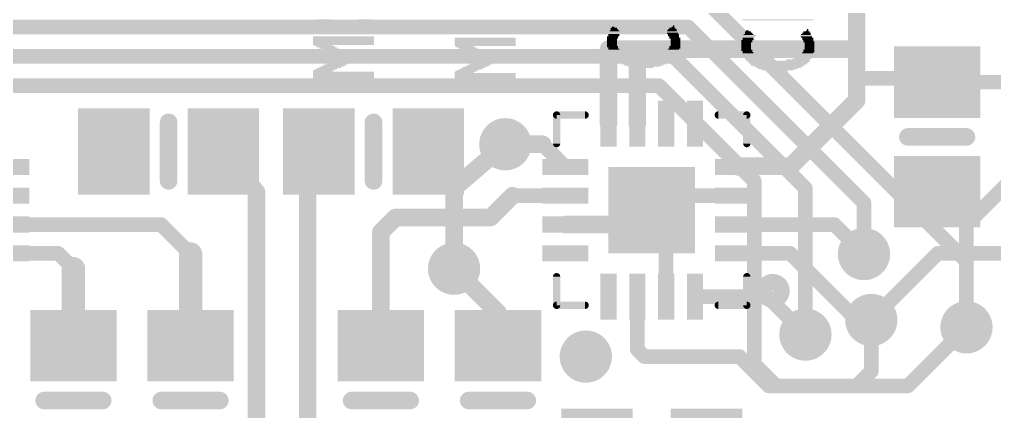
# Model space of a CAD drawing. Extents: x -11 to 71.5, y -12.5 to 39.9.
# Drawn here: x 27.13 to 44.05, y 11.75 to 18.55 of the extents above; entities that cross this region are included whole.
import ezdxf

# ---------------------------------------------------------------- set-up
doc = ezdxf.new("R2010")
doc.units = 0
for name, color, linetype in [('1', 12, 'CONTINUOUS'), ('16', 132, 'CONTINUOUS'), ('18', 110, 'CONTINUOUS'), ('21', 40, 'CONTINUOUS')]:
    doc.layers.add(name, color=color, linetype=linetype)

# ---------------------------------------------------------------- blocks, each defined once
blk = doc.blocks.new('RECT')
blk.add_solid([(-0.5, -0.5), (0.5, -0.5), (-0.5, 0.5), (0.5, 0.5)])
blk = doc.blocks.new('ROUNDV')
at = {"const_width": 0.5}
blk.add_lwpolyline([(0, -0.25, 1), (0, 0.25, 1), (0, -0.25)], format="xyb", dxfattribs=at)

msp = doc.modelspace()

# ---------------------------------------------------------------- linework, layer by layer
at = {"layer": '1'}
for points, const_width in [([(41.656, 22.352), (41.656, 18.034)], 0.3048), ([(37.85, 18.034), (37.35, 18.034)], 0.3048), ([(37.35, 18.034), (37.35, 16.74)], 0.3048), ([(37.85, 16.74), (37.85, 18.034)], 0.3048), ([(37.85, 18.034), (41.656, 18.034)], 0.3048), ([(41.656, 18.034), (41.656, 17.526)], 0.3048), ([(41.656, 17.526), (41.656, 17.145)], 0.3048), ([(42.987, 17.526), (41.656, 17.526)], 0.254), ([(43.053, 17.46), (42.987, 17.526)], 0.254), ([(44.831, 17.46), (43.053, 17.46)], 0.254), ([(41.656, 17.145), (40.513, 16.002)], 0.3048), ([(36.207, 16.383), (35.56, 16.383)], 0.3048), ([(36.6, 15.99), (36.207, 16.383)], 0.254), ([(30.668, 16.256), (31.242, 15.555)], 0.3048), ([(32.324, 16.256), (32.131, 16.195)], 0.3048), ([(32.131, 16.195), (32.131, 11.303)], 0.3048), ([(39.612, 16.002), (39.6, 15.99)], 0.3048), ([(40.513, 16.002), (39.612, 16.002)], 0.3048), ([(31.242, 15.555), (31.242, 11.303)], 0.3048), ([(35.683, 15.49), (35.306, 15.113)], 0.3048), ([(35.683, 15.49), (36.6, 15.49)], 0.254), ([(38.35, 15.49), (38.1, 15.24)], 0.254), ([(39.6, 15.49), (38.35, 15.49)], 0.254), ([(33.655, 15.113), (33.401, 14.859)], 0.3048), ([(35.306, 15.113), (33.655, 15.113)], 0.3048), ([(38.1, 14.99), (38.1, 15.24)], 0.3048), ([(38.35, 14.99), (38.1, 15.24)], 0.254), ([(26.9, 14.99), (29.587, 14.99)], 0.254), ([(29.587, 14.99), (30.099, 14.478)], 0.254), ([(36.6, 14.99), (38.1, 14.99)], 0.3048), ([(38.35, 13.74), (38.35, 14.99)], 0.254), ([(39.6, 14.99), (41.271, 14.99)], 0.254), ([(41.271, 14.99), (41.783, 14.478)], 0.254), ([(33.401, 14.859), (33.401, 12.888)], 0.3048), ([(26.9, 14.49), (27.801, 14.49)], 0.254), ([(27.801, 14.49), (28.067, 14.224)], 0.254), ([(30.099, 14.478), (30.099, 12.888)], 0.4064), ([(39.6, 14.49), (40.501, 14.49)], 0.254), ([(40.501, 14.49), (41.656, 13.335)], 0.254), ([(43.065, 14.49), (41.91, 13.335)], 0.254), ([(49.161, 14.49), (43.065, 14.49)], 0.254), ([(28.067, 14.224), (28.067, 12.888)], 0.4064), ([(34.671, 14.224), (34.798, 13.97)], 0.3048), ([(35.433, 13.462), (34.671, 14.224)], 0.3048), ([(37.85, 13.74), (37.85, 12.823)], 0.254), ([(38.85, 13.74), (40.108, 13.74)], 0.254), ([(40.108, 13.74), (40.767, 13.081)], 0.254), ([(35.433, 12.888), (35.433, 13.462)], 0.3048), ([(41.656, 13.335), (41.91, 13.335)], 0.254), ([(42.545, 12.192), (43.561, 13.208)], 0.254), ([(37.85, 12.823), (37.973, 12.7)], 0.254), ([(37.973, 12.7), (39.624, 12.7)], 0.254), ([(39.624, 12.7), (40.132, 12.192)], 0.254), ([(40.132, 12.192), (42.545, 12.192)], 0.254)]:
    msp.add_lwpolyline(points, dxfattribs=dict(at, const_width=const_width))
for points, const_width in [([(37.35, 18.1102, 1), (37.35, 17.9578)], 0.1524), ([(37.4262, 18.034, 1), (37.2738, 18.034)], 0.1524), ([(37.9262, 18.034, 1), (37.7738, 18.034)], 0.1524), ([(37.85, 18.1102, 1), (37.85, 17.9578)], 0.1524), ([(37.85, 17.9578, 1), (37.85, 18.1102)], 0.1524), ([(41.7322, 18.034, 1), (41.5798, 18.034)], 0.1524), ([(41.5798, 18.034, 1), (41.7322, 18.034)], 0.1524), ([(41.656, 17.9578, 1), (41.656, 18.1102)], 0.1524), ([(41.7322, 17.526, 1), (41.5798, 17.526)], 0.1524), ([(41.5798, 17.526, 1), (41.7322, 17.526)], 0.1524), ([(41.656, 17.5895, 1), (41.656, 17.4625)], 0.127), ([(43.0319, 17.5709, 1), (42.9421, 17.4811)], 0.127), ([(42.987, 17.4625, 1), (42.987, 17.5895)], 0.127), ([(43.053, 17.5235, 1), (43.053, 17.3965)], 0.127), ([(43.0081, 17.4151, 1), (43.0979, 17.5049)], 0.127), ([(41.7099, 17.0911, 1), (41.6021, 17.1989)], 0.1524), ([(41.5798, 17.145, 1), (41.7322, 17.145)], 0.1524), ([(37.2738, 16.74, 1), (37.4262, 16.74)], 0.1524), ([(37.7738, 16.74, 1), (37.9262, 16.74)], 0.1524), ([(35.56, 16.4592, 1), (35.56, 16.3068)], 0.1524), ([(36.2519, 16.4279, 1), (36.1621, 16.3381)], 0.127), ([(36.207, 16.3068, 1), (36.207, 16.4592)], 0.1524), ([(30.727, 16.3043, 1), (30.609, 16.2077)], 0.1524), ([(32.108, 16.2677, 1), (32.154, 16.1223)], 0.1524), ([(32.2072, 16.195, 1), (32.0548, 16.195)], 0.1524), ([(32.347, 16.1833, 1), (32.301, 16.3287)], 0.1524), ([(36.5551, 15.9451, 1), (36.6449, 16.0349)], 0.127), ([(39.5461, 16.0439, 1), (39.6539, 15.9361)], 0.1524), ([(39.612, 16.0782, 1), (39.612, 15.9258)], 0.1524), ([(39.6659, 15.9481, 1), (39.5581, 16.0559)], 0.1524), ([(40.4591, 16.0559, 1), (40.5669, 15.9481)], 0.1524), ([(40.513, 15.9258, 1), (40.513, 16.0782)], 0.1524), ([(31.3182, 15.555, 1), (31.1658, 15.555)], 0.1524), ([(31.183, 15.5067, 1), (31.301, 15.6033)], 0.1524), ([(35.7369, 15.4361, 1), (35.6291, 15.5439)], 0.1524), ([(35.683, 15.5535, 1), (35.683, 15.4265)], 0.127), ([(36.6, 15.4265, 1), (36.6, 15.5535)], 0.127), ([(38.35, 15.5535, 1), (38.35, 15.4265)], 0.127), ([(38.3949, 15.4451, 1), (38.3051, 15.5349)], 0.127), ([(39.6, 15.4265, 1), (39.6, 15.5535)], 0.127), ([(33.655, 15.1892, 1), (33.655, 15.0368)], 0.1524), ([(33.7089, 15.0591, 1), (33.6011, 15.1669)], 0.1524), ([(35.2521, 15.1669, 1), (35.3599, 15.0591)], 0.1524), ([(35.306, 15.0368, 1), (35.306, 15.1892)], 0.1524), ([(38.1762, 15.24, 1), (38.0238, 15.24)], 0.1524), ([(38.1449, 15.2849, 1), (38.0551, 15.1951)], 0.127), ([(38.0551, 15.2849, 1), (38.1449, 15.1951)], 0.127), ([(29.6319, 15.0349, 1), (29.5421, 14.9451)], 0.127), ([(29.587, 14.9265, 1), (29.587, 15.0535)], 0.127), ([(36.6, 15.0662, 1), (36.6, 14.9138)], 0.1524), ([(38.0238, 14.99, 1), (38.1762, 14.99)], 0.1524), ([(38.1, 14.9138, 1), (38.1, 15.0662)], 0.1524), ([(38.4135, 14.99, 1), (38.2865, 14.99)], 0.127), ([(38.3051, 14.9451, 1), (38.3949, 15.0349)], 0.127), ([(39.6, 15.0535, 1), (39.6, 14.9265)], 0.127), ([(41.3159, 15.0349, 1), (41.2261, 14.9451)], 0.127), ([(41.271, 14.9265, 1), (41.271, 15.0535)], 0.127), ([(33.4772, 14.859, 1), (33.3248, 14.859)], 0.1524), ([(33.3471, 14.9129, 1), (33.4549, 14.8051)], 0.1524), ([(27.8459, 14.5349, 1), (27.7561, 14.4451)], 0.127), ([(27.801, 14.4265, 1), (27.801, 14.5535)], 0.127), ([(30.2006, 14.478, 1), (29.9974, 14.478)], 0.2032), ([(30.0541, 14.4331, 1), (30.1439, 14.5229)], 0.127), ([(39.6, 14.5535, 1), (39.6, 14.4265)], 0.127), ([(40.5459, 14.5349, 1), (40.4561, 14.4451)], 0.127), ([(40.501, 14.4265, 1), (40.501, 14.5535)], 0.127), ([(41.7381, 14.4331, 1), (41.8279, 14.5229)], 0.127), ([(43.065, 14.5535, 1), (43.065, 14.4265)], 0.127), ([(43.1099, 14.4451, 1), (43.0201, 14.5349)], 0.127), ([(28.1686, 14.224, 1), (27.9654, 14.224)], 0.2032), ([(28.0221, 14.1791, 1), (28.1119, 14.2689)], 0.127), ([(34.7392, 14.2581, 1), (34.6028, 14.1899)], 0.1524), ([(34.7249, 14.2779, 1), (34.6171, 14.1701)], 0.1524), ([(34.7298, 13.9359, 1), (34.8662, 14.0041)], 0.1524), ([(37.9135, 13.74, 1), (37.7865, 13.74)], 0.127), ([(38.2865, 13.74, 1), (38.4135, 13.74)], 0.127), ([(38.85, 13.8035, 1), (38.85, 13.6765)], 0.127), ([(40.1529, 13.7849, 1), (40.0631, 13.6951)], 0.127), ([(40.108, 13.6765, 1), (40.108, 13.8035)], 0.127), ([(35.5092, 13.462, 1), (35.3568, 13.462)], 0.1524), ([(35.3791, 13.4081, 1), (35.4869, 13.5159)], 0.1524), ([(41.656, 13.3985, 1), (41.656, 13.2715)], 0.127), ([(41.6111, 13.2901, 1), (41.7009, 13.3799)], 0.127), ([(41.8651, 13.3799, 1), (41.9549, 13.2901)], 0.127), ([(41.91, 13.2715, 1), (41.91, 13.3985)], 0.127), ([(43.6059, 13.1631, 1), (43.5161, 13.2529)], 0.127), ([(40.7221, 13.0361, 1), (40.8119, 13.1259)], 0.127), ([(27.9654, 12.888, 1), (28.1686, 12.888)], 0.2032), ([(29.9974, 12.888, 1), (30.2006, 12.888)], 0.2032), ([(33.3248, 12.888, 1), (33.4772, 12.888)], 0.1524), ([(35.3568, 12.888, 1), (35.5092, 12.888)], 0.1524), ([(37.8949, 12.8679, 1), (37.8051, 12.7781)], 0.127), ([(37.7865, 12.823, 1), (37.9135, 12.823)], 0.127), ([(37.973, 12.7635, 1), (37.973, 12.6365)], 0.127), ([(37.9281, 12.6551, 1), (38.0179, 12.7449)], 0.127), ([(39.6689, 12.7449, 1), (39.5791, 12.6551)], 0.127), ([(39.624, 12.6365, 1), (39.624, 12.7635)], 0.127), ([(40.132, 12.2555, 1), (40.132, 12.1285)], 0.127), ([(40.0871, 12.1471, 1), (40.1769, 12.2369)], 0.127), ([(42.5001, 12.2369, 1), (42.5899, 12.1471)], 0.127), ([(42.545, 12.1285, 1), (42.545, 12.2555)], 0.127)]:
    msp.add_lwpolyline(points, format="xyb", dxfattribs=dict(at, const_width=const_width))
at = {"layer": '16'}
for points, const_width in [([(38.608, 19.304), (43.561, 14.351)], 0.254), ([(47.752, 19.177), (43.561, 14.986)], 0.254), ([(38.735, 18.415), (24.892, 18.415)], 0.254), ([(41.783, 15.367), (38.735, 18.415)], 0.254), ([(38.481, 17.907), (24.003, 17.907)], 0.254), ([(40.767, 15.621), (38.481, 17.907)], 0.254), ([(22.733, 17.399), (38.227, 17.399)], 0.254), ([(38.227, 17.399), (39.878, 15.748)], 0.254), ([(35.56, 16.383), (34.671, 15.621)], 0.3048), ([(34.671, 15.621), (34.671, 14.224)], 0.3048), ([(39.878, 15.748), (39.878, 12.573)], 0.254), ([(40.767, 13.081), (40.767, 15.621)], 0.254), ([(41.783, 14.478), (41.783, 15.367)], 0.254), ([(43.561, 14.986), (43.561, 14.351)], 0.254), ([(43.561, 14.351), (43.561, 13.208)], 0.254), ([(41.91, 12.446), (41.91, 13.335)], 0.254), ([(39.878, 12.573), (40.259, 12.192)], 0.254), ([(41.656, 12.192), (41.91, 12.446)], 0.254), ([(40.259, 12.192), (41.656, 12.192)], 0.254)]:
    msp.add_lwpolyline(points, dxfattribs=dict(at, const_width=const_width))
for points, const_width in [([(38.7799, 18.4599, 1), (38.6901, 18.3701)], 0.127), ([(38.735, 18.3515, 1), (38.735, 18.4785)], 0.127), ([(38.5259, 17.9519, 1), (38.4361, 17.8621)], 0.127), ([(38.481, 17.8435, 1), (38.481, 17.9705)], 0.127), ([(38.2719, 17.4439, 1), (38.1821, 17.3541)], 0.127), ([(38.227, 17.3355, 1), (38.227, 17.4625)], 0.127), ([(35.6096, 16.3251, 1), (35.5104, 16.4409)], 0.1524), ([(34.7472, 15.621, 1), (34.5948, 15.621)], 0.1524), ([(34.6214, 15.6789, 1), (34.7206, 15.5631)], 0.1524), ([(39.9415, 15.748, 1), (39.8145, 15.748)], 0.127), ([(39.8331, 15.7031, 1), (39.9229, 15.7929)], 0.127), ([(40.8305, 15.621, 1), (40.7035, 15.621)], 0.127), ([(40.7221, 15.5761, 1), (40.8119, 15.6659)], 0.127), ([(41.8465, 15.367, 1), (41.7195, 15.367)], 0.127), ([(41.7381, 15.3221, 1), (41.8279, 15.4119)], 0.127), ([(43.6245, 14.986, 1), (43.4975, 14.986)], 0.127), ([(43.5161, 15.0309, 1), (43.6059, 14.9411)], 0.127), ([(41.7195, 14.478, 1), (41.8465, 14.478)], 0.127), ([(43.6245, 14.351, 1), (43.4975, 14.351)], 0.127), ([(43.4975, 14.351, 1), (43.6245, 14.351)], 0.127), ([(43.5161, 14.3061, 1), (43.6059, 14.3959)], 0.127), ([(34.5948, 14.224, 1), (34.7472, 14.224)], 0.1524), ([(41.9735, 13.335, 1), (41.8465, 13.335)], 0.127), ([(43.4975, 13.208, 1), (43.6245, 13.208)], 0.127), ([(40.7035, 13.081, 1), (40.8305, 13.081)], 0.127), ([(39.9229, 12.6179, 1), (39.8331, 12.5281)], 0.127), ([(39.8145, 12.573, 1), (39.9415, 12.573)], 0.127), ([(41.9549, 12.4011, 1), (41.8651, 12.4909)], 0.127), ([(41.8465, 12.446, 1), (41.9735, 12.446)], 0.127), ([(40.259, 12.2555, 1), (40.259, 12.1285)], 0.127), ([(40.2141, 12.1471, 1), (40.3039, 12.2369)], 0.127), ([(41.6111, 12.2369, 1), (41.7009, 12.1471)], 0.127), ([(41.656, 12.1285, 1), (41.656, 12.2555)], 0.127)]:
    msp.add_lwpolyline(points, format="xyb", dxfattribs=dict(at, const_width=const_width))
at = {"layer": '21'}
for points, const_width in [([(36.45, 16.395), (36.45, 16.89)], 0.127), ([(36.45, 16.89), (36.945, 16.89)], 0.127), ([(39.75, 16.89), (39.255, 16.89)], 0.127), ([(39.75, 16.395), (39.75, 16.89)], 0.127), ([(29.718, 15.748), (29.718, 16.764)], 0.3048), ([(33.274, 16.764), (33.274, 15.748)], 0.3048), ([(43.561, 16.51), (42.545, 16.51)], 0.3048), ([(36.45, 13.59), (36.45, 14.085)], 0.127), ([(39.75, 13.59), (39.75, 14.085)], 0.127), ([(36.945, 13.59), (36.45, 13.59)], 0.127), ([(39.255, 13.59), (39.75, 13.59)], 0.127), ([(28.575, 11.938), (27.559, 11.938)], 0.3048), ([(30.607, 11.938), (29.591, 11.938)], 0.3048), ([(33.909, 11.938), (32.893, 11.938)], 0.3048), ([(35.941, 11.938), (34.925, 11.938)], 0.3048)]:
    msp.add_lwpolyline(points, dxfattribs=dict(at, const_width=const_width))
for points, const_width in [([(36.4818, 16.89, 1), (36.4183, 16.89)], 0.0635), ([(36.45, 16.9217, 1), (36.45, 16.8583)], 0.0635), ([(36.945, 16.8583, 1), (36.945, 16.9217)], 0.0635), ([(39.255, 16.9217, 1), (39.255, 16.8583)], 0.0635), ([(39.7818, 16.89, 1), (39.7182, 16.89)], 0.0635), ([(39.75, 16.8583, 1), (39.75, 16.9217)], 0.0635), ([(29.7942, 16.764, 1), (29.6418, 16.764)], 0.1524), ([(33.3502, 16.764, 1), (33.1978, 16.764)], 0.1524), ([(42.545, 16.5862, 1), (42.545, 16.4338)], 0.1524), ([(43.561, 16.4338, 1), (43.561, 16.5862)], 0.1524), ([(36.4183, 16.395, 1), (36.4818, 16.395)], 0.0635), ([(39.7182, 16.395, 1), (39.7818, 16.395)], 0.0635), ([(29.6418, 15.748, 1), (29.7942, 15.748)], 0.1524), ([(33.1978, 15.748, 1), (33.3502, 15.748)], 0.1524), ([(36.4818, 14.085, 1), (36.4183, 14.085)], 0.0635), ([(39.7818, 14.085, 1), (39.7182, 14.085)], 0.0635), ([(40.2, 13.6986, 1), (40.2, 13.9814, 1), (40.2, 13.6986)], 0.3048), ([(36.45, 13.6218, 1), (36.45, 13.5582)], 0.0635), ([(36.4183, 13.59, 1), (36.4818, 13.59)], 0.0635), ([(36.945, 13.5582, 1), (36.945, 13.6218)], 0.0635), ([(39.255, 13.6218, 1), (39.255, 13.5582)], 0.0635), ([(39.7182, 13.59, 1), (39.7818, 13.59)], 0.0635), ([(39.75, 13.5582, 1), (39.75, 13.6218)], 0.0635), ([(27.559, 12.0142, 1), (27.559, 11.8618)], 0.1524), ([(28.575, 11.8618, 1), (28.575, 12.0142)], 0.1524), ([(29.591, 12.0142, 1), (29.591, 11.8618)], 0.1524), ([(30.607, 11.8618, 1), (30.607, 12.0142)], 0.1524), ([(32.893, 12.0142, 1), (32.893, 11.8618)], 0.1524), ([(33.909, 11.8618, 1), (33.909, 12.0142)], 0.1524), ([(34.925, 12.0142, 1), (34.925, 11.8618)], 0.1524), ([(35.941, 11.8618, 1), (35.941, 12.0142)], 0.1524)]:
    msp.add_lwpolyline(points, format="xyb", dxfattribs=dict(at, const_width=const_width))

# ---------------------------------------------------------------- block references
at = {"layer": '1'}
for p, xscale, yscale, rotation in [((43.053, 17.46), 1.24, 1.5, 270), ((37.35, 16.74), 0.8, 0.28, 270), ((37.85, 16.74), 0.8, 0.28, 270), ((38.35, 16.74), 0.8, 0.28, 270), ((38.85, 16.74), 0.8, 0.28, 270), ((28.768, 16.256), 1.24, 1.5, 180), ((30.668, 16.256), 1.24, 1.5, 180), ((26.9, 15.99), 0.8, 0.28, 180), ((39.6, 15.99), 0.8, 0.28, 180), ((43.053, 15.56), 1.24, 1.5, 270), ((38.1, 15.24), 1.5, 1.5, 180), ((26.9, 15.49), 0.8, 0.28, 180), ((39.6, 15.49), 0.8, 0.28, 180), ((26.9, 14.99), 0.8, 0.28, 180), ((39.6, 14.99), 0.8, 0.28, 180), ((26.9, 14.49), 0.8, 0.28, 180), ((39.6, 14.49), 0.8, 0.28, 180), ((37.35, 13.74), 0.8, 0.28, 90), ((37.85, 13.74), 0.8, 0.28, 90), ((38.35, 13.74), 0.8, 0.28, 90), ((38.85, 13.74), 0.8, 0.28, 90), ((28.067, 12.888), 1.24, 1.5, 270), ((30.099, 12.888), 1.24, 1.5, 270), ((33.401, 12.888), 1.24, 1.5, 270), ((35.433, 12.888), 1.24, 1.5, 270)]:
    msp.add_blockref('RECT', p, dxfattribs=dict(at, xscale=xscale, yscale=yscale, rotation=rotation))
for p, xscale, yscale in [((32.324, 16.256), 1.24, 1.5), ((34.224, 16.256), 1.24, 1.5), ((36.6, 15.99), 0.8, 0.28), ((36.6, 15.49), 0.8, 0.28), ((36.6, 14.99), 0.8, 0.28), ((36.6, 14.49), 0.8, 0.28), ((37.15, 11.049), 1.24, 1.5), ((39.05, 11.049), 1.24, 1.5)]:
    msp.add_blockref('RECT', p, dxfattribs=dict(at, xscale=xscale, yscale=yscale))
at = {"layer": '18', "xscale": 0.9064, "yscale": 0.9064}
for p in [(35.56, 16.383), (35.56, 16.383), (38.1, 15.24), (38.1, 15.24), (41.783, 14.478), (41.783, 14.478), (34.671, 14.224), (34.671, 14.224), (41.91, 13.335), (41.91, 13.335), (40.767, 13.081), (40.767, 13.081), (43.561, 13.208), (43.561, 13.208), (36.957, 12.7), (36.957, 12.7)]:
    msp.add_blockref('ROUNDV', p, dxfattribs=at)
at = {"layer": '21', "yscale": 0.0212}
for p, xscale in [((32.4578, 18.5201), 0.3387), ((32.4155, 18.5413), 0.254), ((32.7647, 18.4989), 0.9101), ((32.7753, 18.4778), 0.8466), ((32.7647, 18.4566), 0.7831), ((32.7753, 18.4354), 0.7196), ((33.0822, 18.5201), 0.3175), ((33.1245, 18.5413), 0.2328), ((35.2093, 18.5201), 1.0583), ((35.2093, 18.4989), 1.0583), ((35.2093, 18.4778), 1.0583), ((35.2093, 18.4566), 1.0583), ((35.2093, 18.4354), 1.0583), ((38.4795, 18.4354), 0.0212), ((40.2891, 18.5413), 1.2276), ((32.7647, 18.4143), 0.6138), ((32.7753, 18.3931), 0.508), ((32.7647, 18.3719), 0.3175), ((35.2093, 18.4143), 1.0583), ((35.2093, 18.3931), 1.0583), ((37.4529, 18.3084), 0.2117), ((37.4423, 18.2873), 0.1905), ((37.4423, 18.2661), 0.1905), ((37.4529, 18.3508), 0.1693), ((37.4741, 18.3296), 0.2117), ((37.4423, 18.3931), 0.1058), ((37.4529, 18.3719), 0.127), ((37.4318, 18.4143), 0.0423), ((38.4477, 18.3296), 0.2117), ((38.4477, 18.3508), 0.1693), ((38.4583, 18.3084), 0.1905), ((38.4583, 18.3719), 0.1482), ((38.4795, 18.2873), 0.1905), ((38.4795, 18.2661), 0.1905), ((38.4583, 18.3931), 0.1058), ((38.4689, 18.4143), 0.0423), ((39.7812, 18.2873), 0.1693), ((39.8023, 18.2661), 0.2117), ((39.7706, 18.3296), 0.1058), ((39.7812, 18.3084), 0.127), ((39.76, 18.3508), 0.0423), ((40.776, 18.2661), 0.2117), ((40.776, 18.2873), 0.1693), ((40.7865, 18.3084), 0.1482), ((40.7865, 18.3296), 0.1058), ((40.7971, 18.3508), 0.0423), ((40.8077, 18.3719), 0.0212), ((32.7541, 18.2449), 1.0583), ((32.7541, 18.2238), 1.0583), ((32.7541, 18.2026), 1.0583), ((32.7541, 18.1814), 1.0583), ((32.7541, 18.1603), 1.0583), ((32.7541, 18.1391), 1.0583), ((32.7541, 18.1179), 1.0583), ((32.4049, 18.0968), 0.3175), ((35.2093, 18.2238), 1.0583), ((35.2093, 18.2026), 1.0583), ((35.2093, 18.1814), 1.0583), ((35.2093, 18.1603), 1.0583), ((35.2093, 18.1391), 1.0583), ((35.2093, 18.1179), 1.0583), ((35.2093, 18.0968), 1.0583), ((37.4212, 18.2449), 0.1905), ((37.4212, 18.2238), 0.1905), ((37.4106, 18.2026), 0.1693), ((37.4106, 18.1814), 0.1693), ((37.4106, 18.1603), 0.1693), ((37.4106, 18.1391), 0.1693), ((37.4106, 18.1179), 0.1693), ((37.4106, 18.0968), 0.1693), ((38.49, 18.2449), 0.1693), ((38.5006, 18.2238), 0.1905), ((38.5112, 18.2026), 0.1693), ((38.5112, 18.1814), 0.1693), ((38.5112, 18.1603), 0.1693), ((38.5112, 18.1391), 0.1693), ((38.5112, 18.1179), 0.1693), ((38.5112, 18.0968), 0.1693), ((39.7388, 18.1391), 0.1693), ((39.7388, 18.1179), 0.1693), ((39.7388, 18.0968), 0.1693), ((39.7494, 18.1814), 0.1905), ((39.7494, 18.1603), 0.1905), ((39.7812, 18.2449), 0.2117), ((39.7706, 18.2238), 0.1905), ((39.7706, 18.2026), 0.1905), ((40.7865, 18.2449), 0.1905), ((40.8077, 18.2238), 0.1905), ((40.8077, 18.2026), 0.1905), ((40.8183, 18.1814), 0.1693), ((40.8289, 18.1603), 0.1905), ((40.8394, 18.1391), 0.1693), ((40.8394, 18.1179), 0.1693), ((40.8394, 18.0968), 0.1693), ((32.4472, 18.0756), 0.3175), ((32.4895, 18.0544), 0.3175), ((32.5319, 18.0333), 0.3175), ((32.5954, 18.0121), 0.3175), ((32.6377, 17.9909), 0.3175), ((32.68, 17.9698), 0.3175), ((32.7224, 17.9486), 0.3175), ((32.7647, 17.9274), 0.3175), ((34.8601, 18.0756), 0.3175), ((34.9024, 18.0544), 0.3175), ((34.9448, 18.0333), 0.3175), ((34.9871, 18.0121), 0.3175), ((35.0506, 17.9909), 0.3175), ((35.0929, 17.9698), 0.3175), ((35.1353, 17.9486), 0.3175), ((35.1776, 17.9274), 0.3175), ((37.4212, 18.0756), 0.1905), ((37.4318, 18.0544), 0.1693), ((37.4423, 18.0333), 0.1905), ((37.4529, 18.0121), 0.2117), ((37.4952, 17.9698), 0.254), ((37.4741, 17.9909), 0.2117), ((37.527, 17.9486), 0.2752), ((37.5482, 17.9274), 0.3175), ((38.3736, 17.9274), 0.3175), ((38.4054, 17.9486), 0.2963), ((38.4265, 17.9698), 0.254), ((38.4583, 17.9909), 0.2328), ((38.4689, 18.0121), 0.2117), ((38.4795, 18.0333), 0.1905), ((38.5006, 18.0756), 0.1905), ((38.5006, 18.0544), 0.1905), ((39.7388, 18.0756), 0.1693), ((39.7388, 18.0544), 0.1693), ((39.7388, 18.0333), 0.1693), ((39.7494, 18.0121), 0.1905), ((39.76, 17.9909), 0.1693), ((39.7706, 17.9698), 0.1905), ((39.7812, 17.9486), 0.2117), ((39.8023, 17.9274), 0.2117), ((40.7865, 17.9274), 0.2328), ((40.7971, 17.9486), 0.2117), ((40.8077, 17.9698), 0.1905), ((40.8289, 18.0121), 0.1905), ((40.8289, 17.9909), 0.1905), ((40.8394, 18.0756), 0.1693), ((40.8394, 18.0544), 0.1693), ((40.8394, 18.0333), 0.1693), ((32.6059, 17.7581), 0.381), ((32.6483, 17.7793), 0.381), ((32.6906, 17.8005), 0.381), ((32.7435, 17.8216), 0.3598), ((32.7859, 17.8428), 0.3598), ((32.807, 17.9063), 0.3175), ((32.8388, 17.8639), 0.381), ((32.8494, 17.8851), 0.3175), ((35.1035, 17.7581), 0.381), ((35.1458, 17.7793), 0.381), ((35.1988, 17.8005), 0.3598), ((35.2199, 17.9063), 0.3175), ((35.2411, 17.8216), 0.3598), ((35.294, 17.8428), 0.381), ((35.2623, 17.8851), 0.3175), ((35.3046, 17.8639), 0.3175), ((37.6117, 17.9063), 0.4022), ((37.9715, 17.8851), 1.0795), ((37.9715, 17.8639), 1.0371), ((37.9715, 17.8428), 0.9948), ((37.9609, 17.8216), 0.9313), ((37.9715, 17.8005), 0.8678), ((37.9715, 17.7793), 0.7831), ((37.9609, 17.7581), 0.6773), ((38.3101, 17.9063), 0.4022), ((39.8235, 17.9063), 0.254), ((39.8552, 17.8851), 0.2752), ((39.8764, 17.8639), 0.3175), ((39.9399, 17.8428), 0.4022), ((40.2997, 17.8216), 1.0795), ((40.2997, 17.8005), 1.0371), ((40.2997, 17.7793), 0.9948), ((40.2891, 17.7581), 0.9313), ((40.6384, 17.8428), 0.4022), ((40.7019, 17.8639), 0.3175), ((40.7336, 17.8851), 0.2963), ((40.7548, 17.9063), 0.254), ((32.3943, 17.6523), 0.3387), ((32.7541, 17.6311), 1.0583), ((32.7541, 17.61), 1.0583), ((32.7541, 17.5888), 1.0583), ((32.426, 17.6735), 0.3598), ((32.4684, 17.6946), 0.3598), ((32.5213, 17.7158), 0.381), ((32.5636, 17.737), 0.381), ((34.8495, 17.6311), 0.3387), ((35.2093, 17.61), 1.0583), ((35.2093, 17.5888), 1.0583), ((34.8813, 17.6523), 0.3598), ((34.9236, 17.6735), 0.3598), ((34.9765, 17.6946), 0.381), ((35.0189, 17.7158), 0.381), ((35.0612, 17.737), 0.381), ((37.9609, 17.737), 0.5503), ((37.9609, 17.7158), 0.3387), ((40.2997, 17.737), 0.8678), ((40.2997, 17.7158), 0.7831), ((40.2891, 17.6946), 0.6773), ((40.2891, 17.6735), 0.5503), ((40.2891, 17.6523), 0.3387), ((32.7541, 17.5676), 1.0583), ((32.7541, 17.5465), 1.0583), ((32.7541, 17.5253), 1.0583), ((32.7541, 17.5041), 1.0583), ((35.2093, 17.5676), 1.0583), ((35.2093, 17.5465), 1.0583), ((35.2093, 17.5253), 1.0583), ((35.2093, 17.5041), 1.0583), ((35.2093, 17.483), 1.0583)]:
    msp.add_blockref('RECT', p, dxfattribs=dict(at, xscale=xscale))

doc.saveas('drawing.dxf')
